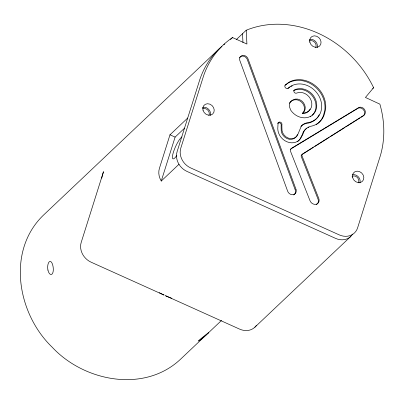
<?xml version="1.0" encoding="UTF-8"?>
<svg xmlns="http://www.w3.org/2000/svg" width="404" height="404" viewBox="0 0 404 404"><rect width="100%" height="100%" fill="white"/><g stroke="black" fill="none" stroke-linecap="round" stroke-linejoin="round"><path stroke-width="0.61" d="M187.693 118.044L169.988 134.8L159.403 168.377A15.877 13.64 46.6 0 0 161.257 181.037L178.962 164.282M161.257 181.037L175.109 137.107L184.643 128.083M373.589 87.693L365.438 97.455L379.876 104.141A99.44 85.431 46.6 0 1 380.396 155.565L357.616 227.826A15.877 13.64 46.6 0 1 339.264 234.896L190.678 167.928A15.877 13.64 46.6 0 1 180.795 148.132L203.409 76.391A99.44 85.431 46.6 0 1 231.931 37.961L232.537 37.557L246.92 44.041L246.203 30.244A99.44 85.431 46.6 0 1 373.316 87.107L373.589 87.693L372.771 88.471M219.872 48.177L44.581 214.08C6.07 249.652 17.003 313.423 52.166 347.182C84.022 381.467 144.152 393.344 180.442 359.313L221.508 320.448M230.487 39.496L232.537 37.557M236.547 39.375L246.182 30.255M289.4 103.222A7.307 6.277 46.6 0 1 290.107 102.263A10.595 9.105 46.6 0 1 292.632 100.429A8.232 7.07 46.6 0 1 302.798 103.505A8.232 7.07 46.6 0 1 302.227 113.655L302.965 112.958A10.979 9.433 46.6 0 0 311.297 100.859A10.979 9.433 46.6 0 0 296.501 93.127A1.97 1.692 46.6 0 1 294.228 92.274A1.97 1.692 46.6 0 1 294.304 89.961L295.88 89.299A15.604 13.408 46.6 0 1 314.847 97.95A15.604 13.408 46.6 0 1 310.262 116.488A15.604 13.408 46.6 0 1 290.718 110.166L289.451 106.777A7.307 6.277 46.6 0 1 290.845 101.566A10.595 9.105 46.6 0 1 293.37 99.732A8.232 7.07 46.6 0 1 303.535 102.808A8.232 7.07 46.6 0 1 302.965 112.958M254.884 327.195L350.783 236.431M207.02 334.133L208.52 332.699L206.555 334.27A6.55 0.288 -39.2 0 0 204.358 335.992L204.197 336.118A6.555 0.389 -37.7 0 0 201.197 338.471A6.54 0.495 -36.2 0 0 198.455 341.067A6.555 0.389 -37.7 0 0 199.667 340.4L199.773 340.33A6.55 0.288 -39.2 0 0 201.717 338.845L204.257 336.673M206.555 334.568L206.171 334.916M206.04 335.037L204.318 336.618M285.133 85.259L288.416 82.83A25.003 21.483 46.6 0 1 313.726 85.709A25.003 21.483 46.6 0 1 324.851 110.085L323.589 115.074A23.068 19.821 46.6 0 1 316.221 124.614M302.712 154.126L313.317 147.435M314.908 146.43L329.22 137.39M330.28 136.719L344.592 127.684M345.652 127.013L359.964 117.978M361.024 117.306L363.146 115.968A4.691 4.03 46.6 0 0 363.398 109.681A4.691 4.03 46.6 0 0 357.05 108.863L291.188 148.738A3.52 3.025 46.6 0 0 290.708 149.051M293.567 90.663L295.142 90.001A15.604 13.408 46.6 0 1 313.11 96.98A15.604 13.408 46.6 0 1 312.282 115.246M242.511 33.734L242.961 42.516M169.988 134.8L175.109 137.107M352.667 234.093A15.877 13.64 46.6 0 1 335.572 238.385L186.991 171.417A15.877 13.64 46.6 0 1 177.109 151.621L199.722 79.881A99.44 85.431 46.6 0 1 221.867 46.384M223.932 44.662A99.44 85.431 46.6 0 1 224.776 43.996M309.621 39.451A6.151 5.287 46.6 0 1 315.559 41.486A6.151 5.287 46.6 0 1 317.15 47.541M202.606 107.393A6.151 5.287 46.6 0 1 208.575 109.247A6.151 5.287 46.6 0 1 210.353 115.276M316.872 204.262A5.106 4.388 46.6 0 0 318.079 199.268L301.409 156.914A1.99 1.707 46.6 0 1 302.182 154.464M316.65 204.419A5.106 4.388 46.6 0 1 316.413 204.565M290.314 149.46A3.52 3.025 46.6 0 1 290.436 149.313M293.905 194.804A4.813 4.136 46.6 0 1 293.683 194.94M294.314 194.486A4.813 4.136 46.6 0 0 295.233 189.941L247.374 59.752A4.702 4.04 46.6 0 0 244.026 56.333A4.702 4.04 46.6 0 0 239.855 57.222M239.395 57.833A4.702 4.04 46.6 0 1 239.532 57.615M310.979 116.312A15.604 13.408 46.6 0 1 310.267 116.776M310.141 109.09A10.979 9.433 46.6 0 1 302.227 113.655M352.556 174.745A6.151 5.287 46.6 0 1 358.388 176.886A6.151 5.287 46.6 0 1 359.913 182.871M296.975 135.502A8.908 7.651 46.6 0 1 287.305 138.693A8.908 7.651 46.6 0 1 281.174 128.972L281.118 125.679A2.126 1.828 46.6 0 0 280.492 123.356A2.126 1.828 46.6 0 0 278.174 122.912M297.334 134.583A8.908 7.651 46.6 0 1 297.172 135.052M277.72 123.26A2.126 1.828 46.6 0 1 277.972 123.033M297.511 141.597A13.332 11.453 46.6 0 0 300.005 139.021L302.328 134.593A13.499 11.595 46.6 0 1 306.939 128.184M308.247 127.513A13.499 11.595 46.6 0 1 308.939 127.245M316.297 118.811A20.776 17.847 46.6 0 1 306.247 123.437L305.081 123.836A12.332 10.595 46.6 0 0 300.899 126.457M287.921 88.491A20.776 17.847 46.6 0 1 289.926 87.032M291.016 86.426A20.776 17.847 46.6 0 1 292.142 85.906M319.17 114.787A20.776 17.847 46.6 0 1 317.125 117.907M47.95 270.079A6.545 2.727 86.3 0 1 47.672 266.842A6.55 2.666 88.1 0 1 48.788 262.388L48.859 262.282A6.53 2.596 90 0 1 49.621 261.56L49.702 261.524A6.55 2.666 88.1 0 1 51.864 262.873A6.545 2.727 86.3 0 1 52.813 265.473A6.55 2.788 84.4 0 1 53.267 268.488L53.278 268.69A6.555 2.848 82.5 0 1 52.848 272.649L52.798 272.791A6.535 2.894 80.6 0 1 51.005 274.488L50.934 274.483A6.555 2.848 82.5 0 1 48.94 272.796L48.859 272.655A6.55 2.788 84.4 0 1 47.955 270.084M171.548 298.223A99.44 85.431 46.6 0 1 167.049 296.41L165.433 295.688L239.678 329.149A15.877 13.64 46.6 0 0 256.288 325.574M159.333 292.718A99.44 85.431 46.6 0 0 161.514 293.839L164.14 295.102L91.092 262.181A15.877 13.64 46.6 0 1 81.209 242.385L103.495 171.71L103 173.291A99.44 85.431 46.6 0 0 101.737 178.149M202.611 108.838A4.762 4.09 46.6 0 1 207.787 110.135A4.762 4.09 46.6 0 1 208.893 115.367M176.77 155.515A12.105 2.671 -65.7 0 1 173.119 153.161A12.105 2.671 -65.7 0 1 181.962 136.946M352.106 176.296A4.762 4.09 46.6 0 1 357.343 177.523A4.762 4.09 46.6 0 1 358.464 182.81M309.222 41.036A4.762 4.09 46.6 0 1 314.524 42.132A4.762 4.09 46.6 0 1 315.721 47.475M278.043 123.518L277.77 128.745A13.332 11.453 46.6 0 0 286.961 141.784A13.332 11.453 46.6 0 0 300.743 138.319L303.066 133.891A13.499 11.595 46.6 0 1 311.878 126.033L312.009 126.023A23.068 19.821 46.6 0 0 324.326 114.377L325.589 109.388A25.003 21.483 46.6 0 0 314.464 85.012A25.003 21.483 46.6 0 0 289.153 82.128L285.168 85.082A2.192 1.884 46.6 0 0 285.391 87.693A2.192 1.884 46.6 0 0 287.971 88.35L288.209 88.203A20.776 17.847 46.6 0 1 319.009 96.112A20.776 17.847 46.6 0 1 306.984 122.74L305.818 123.139A12.332 10.595 46.6 0 0 301.339 126.099L298.071 133.886A8.908 7.651 46.6 0 1 288.552 138.188A8.908 7.651 46.6 0 1 281.916 128.275L281.856 124.982A2.126 1.828 46.6 0 0 280.452 122.17A2.126 1.828 46.6 0 0 278.043 123.518M363.883 115.271L302.919 153.762A1.99 1.707 46.6 0 0 302.147 156.217L318.822 198.571A5.106 4.388 46.6 0 1 316.105 204.267A5.106 4.388 46.6 0 1 309.974 200.631L290.814 152.035A3.52 3.025 46.6 0 1 291.925 148.041L357.787 108.166A4.691 4.03 46.6 0 1 364.135 108.984A4.691 4.03 46.6 0 1 363.883 115.271M295.97 189.244L248.112 59.055A4.702 4.04 46.6 0 0 242.728 55.434A4.702 4.04 46.6 0 0 239.749 60.257L287.557 190.941A4.813 4.136 46.6 0 0 293.304 194.657A4.813 4.136 46.6 0 0 295.97 189.244M203.035 110.252A6.151 5.287 46.6 0 0 212.65 114.044A6.151 5.287 46.6 0 0 209.873 104.156A6.151 5.287 46.6 0 0 203.035 110.252M309.883 42.349A6.151 5.287 46.6 0 0 319.493 46.142A6.151 5.287 46.6 0 0 316.716 36.259A6.151 5.287 46.6 0 0 309.883 42.349M352.652 177.679A6.151 5.287 46.6 0 0 362.262 181.477A6.151 5.287 46.6 0 0 359.484 171.589A6.151 5.287 46.6 0 0 352.652 177.679"/></g></svg>
